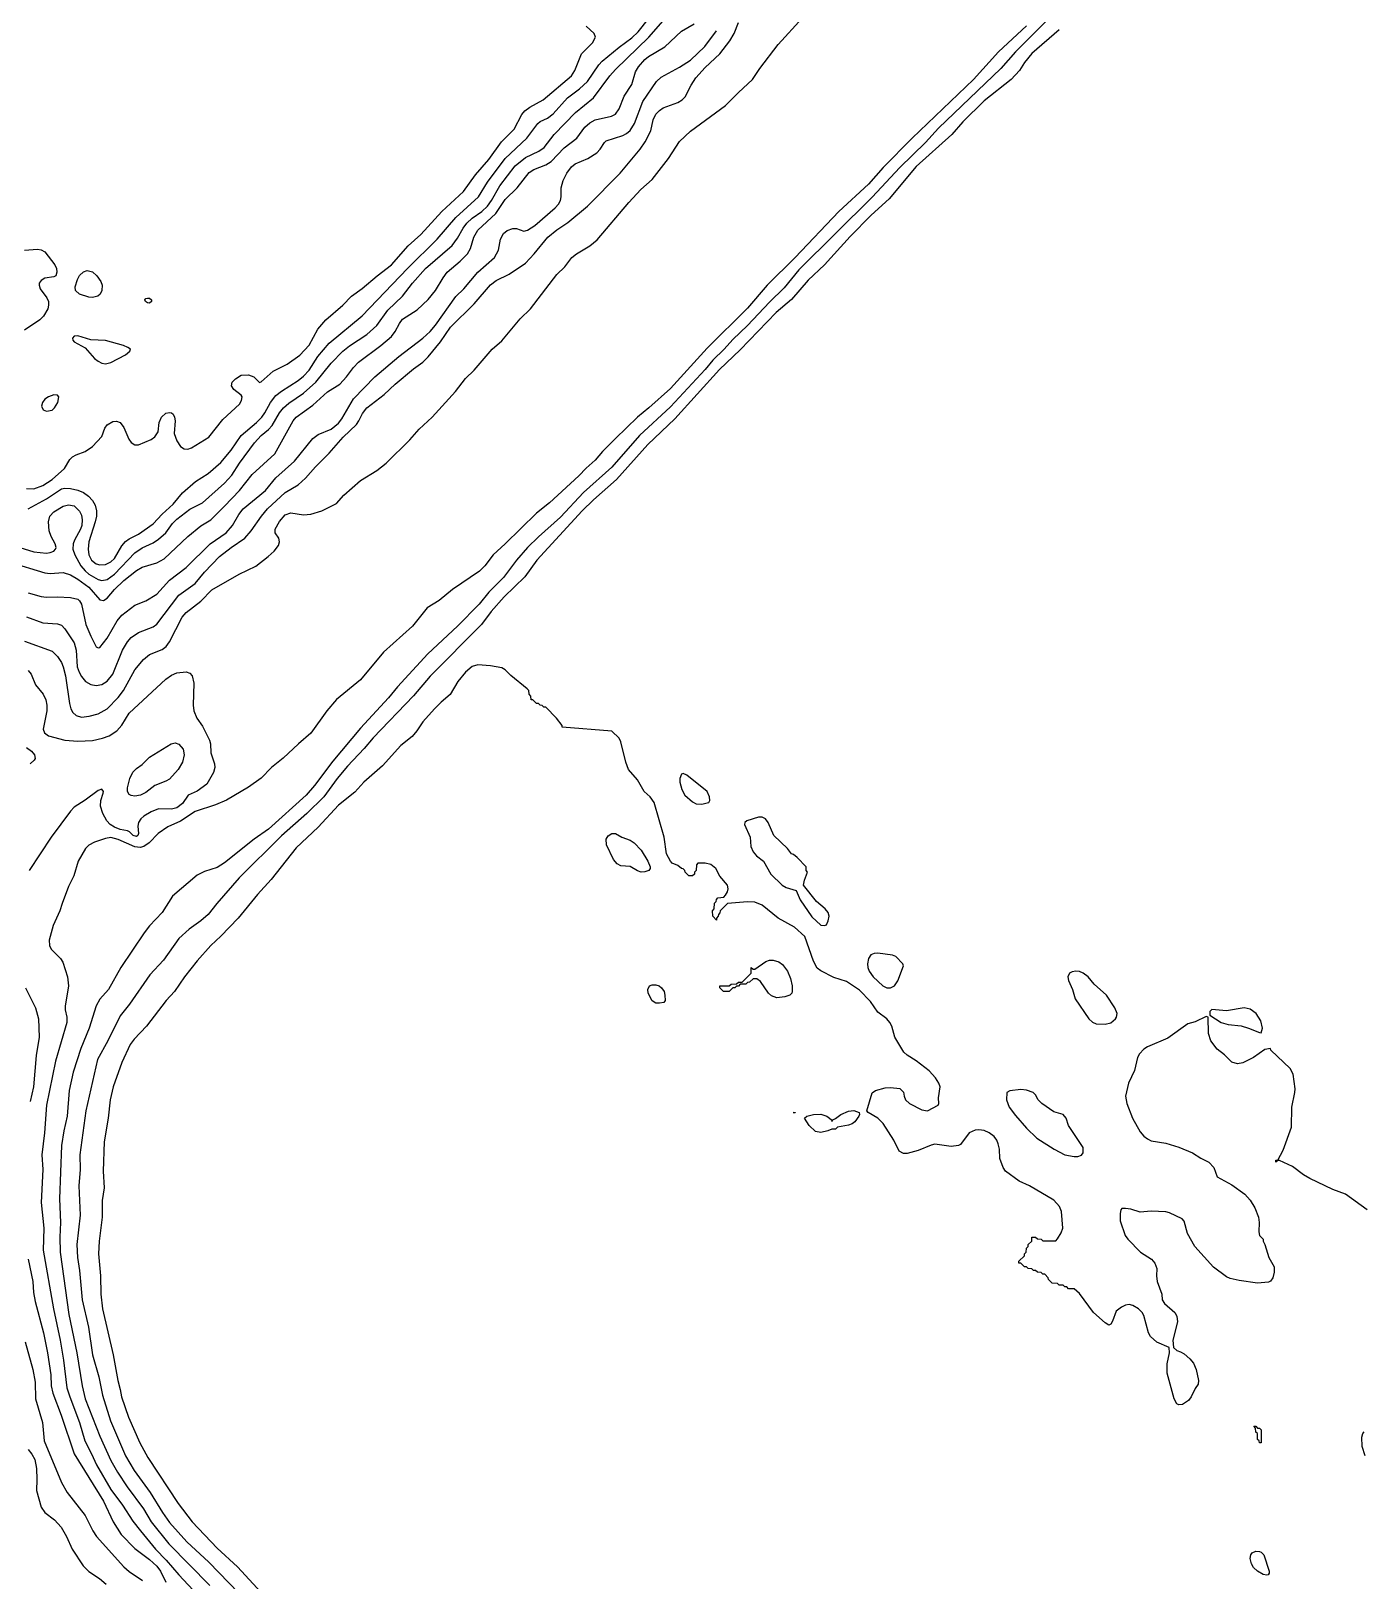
# Model space of a CAD drawing. Extents: x 474277 to 475042, y 254928 to 255625.
# Drawn here: x 474431.3 to 474487, y 255321.3 to 255386 of the extents above; entities that cross this region are included whole.
import ezdxf

# ---------------------------------------------------------------- set-up
doc = ezdxf.new("R2010")
doc.units = 0
doc.header["$MEASUREMENT"] = 0
doc.layers.add('BaseMapV2_DTM_export_MonNov09090547073261 — entities', color=1, linetype='CONTINUOUS')

msp = doc.modelspace()

# ---------------------------------------------------------------- linework, layer by layer
at = {"layer": 'BaseMapV2_DTM_export_MonNov09090547073261 — entities', "color": 15, "linetype": 'Continuous', "true_color": 0xb7484b}
for points in [[(474430.443, 255363.802, 84.25), (474431.9, 255363.361, 84.25), (474432.13, 255363.338, 84.25), (474432.666, 255363.37, 84.25), (474432.973, 255363.271, 84.25), (474433.28, 255363.096, 84.25), (474433.74, 255362.755, 84.25), (474434.2, 255362.235, 84.25), (474434.353, 255362.21, 84.25), (474434.507, 255362.302, 84.25), (474434.805, 255362.659, 84.25), (474435.197, 255363.045, 84.25), (474435.733, 255363.464, 84.25), (474435.963, 255363.591, 84.25), (474436.577, 255363.772, 84.25), (474436.884, 255363.95, 84.25), (474437.871, 255364.883, 84.25), (474438.417, 255365.322, 84.25), (474438.839, 255365.573, 84.25), (474439.414, 255366.142, 84.25), (474440.029, 255366.8, 84.25), (474440.564, 255367.467, 84.25), (474441.519, 255368.333, 84.25), (474442.284, 255369.714, 84.25), (474442.4, 255369.867, 84.25), (474443.094, 255370.37, 84.25), (474443.708, 255370.918, 84.25), (474444.227, 255371.247, 84.25), (474444.514, 255371.554, 84.25), (474444.796, 255371.937, 84.25), (474445.01, 255372.167, 84.25), (474445.938, 255372.857, 84.25), (474446.388, 255373.241, 84.25), (474446.545, 255373.444, 84.25), (474446.716, 255373.778, 84.25), (474446.851, 255373.964, 84.25), (474447.465, 255374.356, 84.25), (474447.925, 255374.78, 84.25), (474448.233, 255375.158, 84.25), (474448.549, 255375.694, 84.25), (474448.721, 255375.924, 84.25), (474449.261, 255376.384, 84.25), (474449.562, 255376.691, 84.25), (474449.687, 255376.921, 84.25), (474449.825, 255377.381, 84.25), (474449.995, 255377.681, 84.25), (474450.753, 255378.378, 84.25), (474451.145, 255378.957, 84.25), (474451.636, 255379.452, 84.25), (474452.142, 255380.096, 84.25), (474452.333, 255380.218, 84.25), (474452.832, 255380.406, 84.25), (474453.062, 255380.552, 84.25), (474453.599, 255381.117, 84.25), (474454.136, 255381.529, 84.25), (474454.466, 255381.982, 84.25), (474454.672, 255382.168, 84.25), (474454.902, 255382.284, 84.25), (474455.575, 255382.442, 84.25), (474455.746, 255382.531, 84.25), (474455.898, 255382.749, 84.25), (474456.117, 255383.285, 84.25), (474456.436, 255383.765, 84.25), (474456.589, 255384.293, 84.25), (474456.705, 255384.512, 84.25), (474456.973, 255384.814, 84.25), (474457.126, 255384.943, 84.25), (474457.816, 255385.345, 84.25), (474458.506, 255385.991, 84.25), (474459.043, 255386.297, 84.25)], [(474430.673, 255364.474, 84), (474431.439, 255364.245, 84), (474431.976, 255364.181, 84), (474432.13, 255364.204, 84), (474432.271, 255364.27, 84), (474432.346, 255364.346, 84), (474432.373, 255364.423, 84), (474432.334, 255364.576, 84), (474432.162, 255364.883, 84), (474432.081, 255365.113, 84), (474432.051, 255365.496, 84), (474432.114, 255365.727, 84), (474432.283, 255365.91, 84), (474432.666, 255366.142, 84), (474432.896, 255366.208, 84), (474433.126, 255366.157, 84), (474433.356, 255365.94, 84), (474433.433, 255365.767, 84), (474433.462, 255365.573, 84), (474433.444, 255365.343, 84), (474433.397, 255365.19, 84), (474433.137, 255364.73, 84), (474433.08, 255364.576, 84), (474433.067, 255364.346, 84), (474433.153, 255364.116, 84), (474433.405, 255363.656, 84), (474433.586, 255363.44, 84), (474433.74, 255363.31, 84), (474434.123, 255363.079, 84), (474434.277, 255363.047, 84), (474434.507, 255363.085, 84), (474434.813, 255363.301, 84), (474435.668, 255364.193, 84), (474435.963, 255364.4, 84), (474436.423, 255364.616, 84), (474436.653, 255364.771, 84), (474436.954, 255365.036, 84), (474437.23, 255365.42, 84), (474437.42, 255365.608, 84), (474437.957, 255366.022, 84), (474438.494, 255366.29, 84), (474439.414, 255367.11, 84), (474439.721, 255367.446, 84), (474440.032, 255367.95, 84), (474440.664, 255368.794, 84), (474440.942, 255369.1, 84), (474441.254, 255369.356, 84), (474441.407, 255369.521, 84), (474441.714, 255370.04, 84), (474441.875, 255370.25, 84), (474442.097, 255370.447, 84), (474442.711, 255370.875, 84), (474443.22, 255371.324, 84), (474443.861, 255372.122, 84), (474444.354, 255372.627, 84), (474444.628, 255372.84, 84), (474445.354, 255373.317, 84), (474445.778, 255373.697, 84), (474446.238, 255374.342, 84), (474446.848, 255374.928, 84), (474447.268, 255375.464, 84), (474447.807, 255376.078, 84), (474448.922, 255377.036, 84), (474449.152, 255377.35, 84), (474449.383, 255377.765, 84), (474449.535, 255377.967, 84), (474449.765, 255378.179, 84), (474450.156, 255378.455, 84), (474450.393, 255378.685, 84), (474450.562, 255378.915, 84), (474450.915, 255379.527, 84), (474451.555, 255380.372, 84), (474451.989, 255380.716, 84), (474452.55, 255380.985, 84), (474452.763, 255381.138, 84), (474453.18, 255381.675, 84), (474454.076, 255382.595, 84), (474454.829, 255383.209, 84), (474455.514, 255384.129, 84), (474455.746, 255384.391, 84), (474457.143, 255385.739, 84), (474457.738, 255386.429, 84)], [(474431.056, 255360.507, 85), (474432.206, 255360.085, 85), (474432.436, 255359.859, 85), (474432.59, 255359.618, 85), (474432.665, 255359.439, 85), (474432.76, 255359.056, 85), (474432.929, 255357.906, 85), (474432.989, 255357.675, 85), (474433.073, 255357.522, 85), (474433.203, 255357.397, 85), (474433.433, 255357.331, 85), (474433.757, 255357.369, 85), (474434.123, 255357.463, 85), (474434.507, 255357.683, 85), (474434.967, 255358.149, 85), (474435.186, 255358.442, 85), (474435.657, 255359.313, 85), (474436.029, 255359.746, 85), (474436.27, 255359.945, 85), (474436.807, 255360.156, 85), (474436.971, 255360.282, 85), (474437.114, 255360.483, 85), (474437.637, 255361.509, 85), (474437.804, 255361.707, 85), (474438.417, 255362.172, 85), (474438.877, 255362.657, 85), (474440.027, 255363.305, 85), (474440.717, 255363.646, 85), (474441.235, 255364.04, 85), (474441.488, 255364.27, 85), (474441.662, 255364.5, 85), (474441.713, 255364.653, 85), (474441.676, 255364.806, 85), (474441.522, 255365.036, 85), (474441.528, 255365.19, 85), (474441.714, 255365.508, 85), (474441.944, 255365.79, 85), (474442.174, 255365.862, 85), (474442.711, 255365.783, 85), (474443.018, 255365.806, 85), (474443.481, 255365.957, 85), (474444.087, 255366.263, 85), (474444.398, 255366.602, 85), (474445.088, 255367.223, 85), (474445.778, 255367.642, 85), (474446.161, 255367.94, 85), (474447.158, 255368.916, 85), (474447.541, 255369.363, 85), (474448.081, 255369.867, 85), (474449.066, 255370.94, 85), (474449.474, 255371.477, 85), (474449.842, 255371.828, 85), (474450.592, 255372.704, 85), (474450.992, 255373.059, 85), (474451.759, 255373.974, 85), (474452.192, 255374.391, 85), (474453.292, 255375.823, 85), (474453.63, 255376.154, 85), (474453.927, 255376.538, 85), (474454.113, 255376.691, 85), (474454.672, 255377.032, 85), (474454.979, 255377.27, 85), (474456.309, 255378.838, 85), (474456.813, 255379.375, 85), (474457.279, 255379.793, 85), (474457.963, 255380.678, 85), (474458.43, 255381.39, 85), (474458.89, 255381.812, 85), (474460.346, 255382.89, 85), (474460.883, 255383.439, 85), (474461.475, 255383.975, 85), (474461.774, 255384.435, 85), (474462.549, 255385.432, 85), (474463.567, 255386.557, 85)], [(474431.133, 255361.524, 84.75), (474431.823, 255361.27, 84.75), (474432.436, 255361.228, 84.75), (474432.59, 255361.169, 84.75), (474432.743, 255361.023, 84.75), (474433.129, 255360.436, 84.75), (474433.21, 255360.129, 84.75), (474433.255, 255359.439, 84.75), (474433.333, 255359.209, 84.75), (474433.433, 255359.024, 84.75), (474433.604, 255358.826, 84.75), (474433.816, 255358.693, 84.75), (474434.046, 255358.659, 84.75), (474434.277, 255358.694, 84.75), (474434.507, 255358.84, 84.75), (474434.737, 255359.121, 84.75), (474435.144, 255360.129, 84.75), (474435.35, 255360.481, 84.75), (474435.503, 255360.653, 84.75), (474435.81, 255360.868, 84.75), (474436.423, 255361.109, 84.75), (474436.577, 255361.211, 84.75), (474437.504, 255362.429, 84.75), (474438.187, 255362.911, 84.75), (474438.57, 255363.386, 84.75), (474439.198, 255364.04, 84.75), (474439.687, 255364.423, 84.75), (474440.259, 255364.806, 84.75), (474440.525, 255365.113, 84.75), (474440.951, 255365.727, 84.75), (474441.205, 255366.033, 84.75), (474441.944, 255366.722, 84.75), (474442.481, 255367.038, 84.75), (474442.788, 255367.31, 84.75), (474443.206, 255367.797, 84.75), (474443.784, 255368.364, 84.75), (474444.372, 255369.024, 84.75), (474444.919, 255369.56, 84.75), (474445.028, 255369.714, 84.75), (474445.178, 255370.02, 84.75), (474445.363, 255370.25, 84.75), (474446.085, 255370.809, 84.75), (474446.541, 255371.247, 84.75), (474447.311, 255371.889, 84.75), (474447.694, 255372.167, 84.75), (474447.925, 255372.385, 84.75), (474448.441, 255373.011, 84.75), (474448.852, 255373.624, 84.75), (474449.842, 255374.601, 84.75), (474450.532, 255375.39, 84.75), (474450.762, 255375.582, 84.75), (474451.299, 255375.844, 84.75), (474451.989, 255376.307, 84.75), (474452.351, 255376.691, 84.75), (474452.915, 255377.381, 84.75), (474453.292, 255377.688, 84.75), (474453.76, 255377.995, 84.75), (474454.58, 255378.685, 84.75), (474455.942, 255380.065, 84.75), (474456.784, 255381.062, 84.75), (474456.991, 255381.368, 84.75), (474457.226, 255381.829, 84.75), (474457.317, 255382.289, 84.75), (474457.433, 255382.523, 84.75), (474457.586, 255382.686, 84.75), (474457.739, 255382.796, 84.75), (474458.353, 255383.022, 84.75), (474458.531, 255383.132, 84.75), (474458.66, 255383.258, 84.75), (474458.906, 255383.745, 84.75), (474459.105, 255384.052, 84.75), (474459.503, 255384.482, 84.75), (474460.116, 255385.05, 84.75), (474460.527, 255385.586, 84.75), (474460.713, 255385.892, 84.75), (474460.896, 255386.352, 84.75)], [(474431.439, 255366.868, 83.5), (474431.823, 255367.011, 83.5), (474432.205, 255367.26, 83.5), (474432.717, 255367.72, 83.5), (474432.947, 255368.103, 83.5), (474433.05, 255368.21, 83.5), (474433.203, 255368.297, 83.5), (474433.586, 255368.437, 83.5), (474433.893, 255368.644, 83.5), (474434.277, 255369.054, 83.5), (474434.413, 255369.407, 83.5), (474434.507, 255369.551, 83.5), (474434.737, 255369.69, 83.5), (474434.89, 255369.705, 83.5), (474435.043, 255369.639, 83.5), (474435.197, 255369.429, 83.5), (474435.411, 255368.947, 83.5), (474435.503, 255368.808, 83.5), (474435.657, 255368.707, 83.5), (474435.81, 255368.703, 83.5), (474436.347, 255368.936, 83.5), (474436.5, 255369.043, 83.5), (474436.638, 255369.254, 83.5), (474436.682, 255369.637, 83.5), (474436.779, 255369.867, 83.5), (474436.96, 255370.027, 83.5), (474437.114, 255370.064, 83.5), (474437.19, 255370.048, 83.5), (474437.267, 255369.989, 83.5), (474437.325, 255369.867, 83.5), (474437.342, 255369.714, 83.5), (474437.301, 255369.177, 83.5), (474437.411, 255368.87, 83.5), (474437.574, 255368.646, 83.5), (474437.727, 255368.536, 83.5), (474437.88, 255368.522, 83.5), (474438.034, 255368.579, 83.5), (474438.76, 255369.024, 83.5), (474439.337, 255369.768, 83.5), (474440.029, 255370.404, 83.5), (474440.113, 255370.557, 83.5), (474440.148, 255370.71, 83.5), (474440.105, 255370.787, 83.5), (474439.797, 255371.017, 83.5), (474439.705, 255371.171, 83.5), (474439.729, 255371.324, 83.5), (474439.874, 255371.471, 83.5), (474440.104, 255371.615, 83.5), (474440.411, 255371.628, 83.5), (474440.637, 255371.554, 83.5), (474440.871, 255371.321, 83.5), (474440.947, 255371.343, 83.5), (474441.448, 255371.784, 83.5), (474442.021, 255372.087, 83.5), (474442.558, 255372.46, 83.5), (474442.941, 255372.881, 83.5), (474443.31, 255373.547, 83.5), (474443.638, 255373.931, 83.5), (474444.351, 255374.544, 83.5), (474444.712, 255374.928, 83.5), (474445.165, 255375.238, 83.5), (474445.793, 255375.771, 83.5), (474446.391, 255376.23, 83.5), (474447.081, 255377.025, 83.5), (474447.618, 255377.505, 83.5), (474448.487, 255378.455, 83.5), (474449.391, 255379.298, 83.5), (474449.894, 255379.988, 83.5), (474450.455, 255380.639, 83.5), (474450.984, 255381.368, 83.5), (474451.515, 255381.905, 83.5), (474451.831, 255382.519, 83.5), (474451.954, 255382.672, 83.5), (474452.167, 255382.825, 83.5), (474452.726, 255383.132, 83.5), (474453.906, 255384.134, 83.5), (474454.052, 255384.359, 83.5), (474454.331, 255385.049, 83.5), (474454.785, 255385.509, 83.5), (474454.907, 255385.739, 83.5), (474454.861, 255385.892, 83.5), (474454.519, 255386.211, 83.5)], [(474472.921, 255386.218, 85), (474471.761, 255385.126, 85), (474470.71, 255383.975, 85), (474468.142, 255381.522, 85), (474466.941, 255380.293, 85), (474466.327, 255379.608, 85), (474465.084, 255378.455, 85), (474463.253, 255376.538, 85), (474462.094, 255375.388, 85), (474461.267, 255374.414, 85), (474459.58, 255372.754, 85), (474458.046, 255371.063, 85), (474457.142, 255370.25, 85), (474456.67, 255369.867, 85), (474455.746, 255368.974, 85), (474455.209, 255368.434, 85), (474454.902, 255368.075, 85), (474454.519, 255367.734, 85), (474454.213, 255367.413, 85), (474452.986, 255366.283, 85), (474452.449, 255365.86, 85), (474451.145, 255364.575, 85), (474450.641, 255364.116, 85), (474450.285, 255363.656, 85), (474450.072, 255363.431, 85), (474448.937, 255362.659, 85), (474448.385, 255362.211, 85), (474447.873, 255361.893, 85), (474447.263, 255361.126, 85), (474446.057, 255360.052, 85), (474445.088, 255358.884, 85), (474444.091, 255358.068, 85), (474443.686, 255357.599, 85), (474443.018, 255356.662, 85), (474442.499, 255356.219, 85), (474441.867, 255355.619, 85), (474441.367, 255355.222, 85), (474440.947, 255354.778, 85), (474440.411, 255354.4, 85), (474439.49, 255353.867, 85), (474439.03, 255353.66, 85), (474438.187, 255353.394, 85), (474437.574, 255352.983, 85), (474437.037, 255352.753, 85), (474436.633, 255352.462, 85), (474436.261, 255352.078, 85), (474436.04, 255351.921, 85), (474435.887, 255351.88, 85), (474435.657, 255351.904, 85), (474434.967, 255352.218, 85), (474434.66, 255352.3, 85), (474434.43, 255352.26, 85), (474433.97, 255352.1, 85), (474433.74, 255351.975, 85), (474433.6, 255351.848, 85), (474433.299, 255351.311, 85), (474433.109, 255350.698, 85), (474432.896, 255350.253, 85), (474432.62, 255349.548, 85), (474432.531, 255349.241, 85), (474432.254, 255348.628, 85), (474432.085, 255348.014, 85), (474432.1, 255347.784, 85), (474432.165, 255347.631, 85), (474432.557, 255347.248, 85), (474432.651, 255347.094, 85), (474432.853, 255346.481, 85), (474432.888, 255346.097, 85), (474432.752, 255345.254, 85), (474432.755, 255345.101, 85), (474432.823, 255344.794, 85), (474432.819, 255344.564, 85), (474432.352, 255342.954, 85), (474431.972, 255341.113, 85), (474431.886, 255339.963, 85), (474431.774, 255339.043, 85), (474431.823, 255338.43, 85), (474431.75, 255337.05, 85), (474431.856, 255335.976, 85), (474431.837, 255335.056, 85), (474432.256, 255332.602, 85), (474432.536, 255331.299, 85), (474432.68, 255330.455, 85), (474432.826, 255329.305, 85), (474432.939, 255328.922, 85), (474433.348, 255327.848, 85), (474433.568, 255327.082, 85), (474433.853, 255326.545, 85), (474434.056, 255326.085, 85), (474434.66, 255325.055, 85), (474435.147, 255324.398, 85), (474435.58, 255323.733, 85), (474435.896, 255323.325, 85), (474436.523, 255322.558, 85), (474436.975, 255322.098, 85), (474437.497, 255321.484, 85), (474438.289, 255320.641, 85)], [(474473.761, 255386.429, 84.75), (474472.461, 255385.136, 84.75), (474471.852, 255384.435, 84.75), (474469.241, 255381.945, 84.75), (474468.704, 255381.339, 84.75), (474467.631, 255380.297, 84.75), (474466.481, 255379.06, 84.75), (474463.413, 255376.02, 84.75), (474462.8, 255375.273, 84.75), (474462.187, 255374.675, 84.75), (474461.267, 255373.693, 84.75), (474460.653, 255373.117, 84.75), (474460.285, 255372.704, 84.75), (474459.81, 255372.25, 84.75), (474459.493, 255371.861, 84.75), (474458.046, 255370.295, 84.75), (474456.751, 255369.1, 84.75), (474455.592, 255367.77, 84.75), (474454.411, 255366.723, 84.75), (474453.446, 255365.692, 84.75), (474452.525, 255364.871, 84.75), (474452.071, 255364.423, 84.75), (474451.612, 255363.886, 84.75), (474451.069, 255363.168, 84.75), (474450.455, 255362.559, 84.75), (474450.049, 255362.046, 84.75), (474449.152, 255361.132, 84.75), (474447.901, 255359.976, 84.75), (474446.644, 255358.596, 84.75), (474446.263, 255358.136, 84.75), (474445.088, 255356.869, 84.75), (474443.938, 255355.495, 84.75), (474443.171, 255354.472, 84.75), (474442.821, 255354.072, 84.75), (474441.254, 255352.653, 84.75), (474440.643, 255352.231, 84.75), (474439.414, 255351.239, 84.75), (474439.107, 255351.051, 84.75), (474438.57, 255350.874, 84.75), (474438.264, 255350.72, 84.75), (474437.24, 255349.855, 84.75), (474436.798, 255349.164, 84.75), (474436.27, 255348.606, 84.75), (474436.051, 255348.321, 84.75), (474435.073, 255346.864, 84.75), (474434.556, 255345.944, 84.75), (474434.2, 255345.54, 84.75), (474434.046, 255345.269, 84.75), (474433.751, 255344.334, 84.75), (474433.406, 255343.49, 84.75), (474433.085, 255342.494, 84.75), (474432.913, 255341.727, 84.75), (474432.835, 255340.653, 84.75), (474432.689, 255340.04, 84.75), (474432.59, 255339.427, 84.75), (474432.508, 255337.203, 84.75), (474432.56, 255336.206, 84.75), (474432.532, 255335.593, 84.75), (474432.545, 255334.979, 84.75), (474432.907, 255332.372, 84.75), (474433.24, 255330.762, 84.75), (474433.461, 255329.382, 84.75), (474433.592, 255328.845, 84.75), (474434.2, 255327.287, 84.75), (474434.66, 255326.26, 84.75), (474434.938, 255325.778, 84.75), (474435.347, 255325.165, 84.75), (474436.026, 255324.245, 84.75), (474436.347, 255323.709, 84.75), (474437.08, 255322.788, 84.75), (474438.8, 255321.048, 84.75)], [(474434.43, 255363.713, 83.75), (474434.66, 255363.816, 83.75), (474434.81, 255363.963, 83.75), (474435.12, 255364.494, 83.75), (474435.273, 255364.677, 83.75), (474435.427, 255364.786, 83.75), (474435.81, 255364.978, 83.75), (474436.423, 255365.41, 83.75), (474436.807, 255365.808, 83.75), (474437.267, 255366.226, 83.75), (474437.65, 255366.709, 83.75), (474438.2, 255367.183, 83.75), (474438.724, 255367.518, 83.75), (474439.26, 255367.972, 83.75), (474439.682, 255368.487, 83.75), (474440.104, 255369.095, 83.75), (474440.747, 255369.637, 83.75), (474440.966, 255369.867, 83.75), (474441.101, 255370.052, 83.75), (474441.336, 255370.48, 83.75), (474441.561, 255370.77, 83.75), (474441.791, 255370.957, 83.75), (474442.494, 255371.401, 83.75), (474442.711, 255371.585, 83.75), (474442.941, 255371.833, 83.75), (474443.314, 255372.397, 83.75), (474443.784, 255372.962, 83.75), (474445.165, 255374.097, 83.75), (474447.055, 255376.078, 83.75), (474448.295, 255377.305, 83.75), (474449.075, 255378.215, 83.75), (474450.022, 255379.068, 83.75), (474450.4, 255379.682, 83.75), (474451.145, 255380.674, 83.75), (474452.038, 255381.522, 83.75), (474452.502, 255382.135, 83.75), (474452.602, 255382.215, 83.75), (474452.909, 255382.364, 83.75), (474453.139, 255382.542, 83.75), (474453.746, 255383.209, 83.75), (474454.249, 255383.592, 83.75), (474454.575, 255383.899, 83.75), (474455.055, 255384.589, 83.75), (474455.194, 255384.742, 83.75), (474455.899, 255385.334, 83.75), (474456.436, 255385.723, 83.75), (474456.701, 255385.969, 83.75), (474457.126, 255386.515, 83.75)], [(474431.209, 255362.53, 84.5), (474431.746, 255362.375, 84.5), (474431.976, 255362.339, 84.5), (474432.436, 255362.355, 84.5), (474432.973, 255362.331, 84.5), (474433.28, 255362.261, 84.5), (474433.356, 255362.194, 84.5), (474433.433, 255362.05, 84.5), (474433.615, 255361.203, 84.5), (474433.816, 255360.72, 84.5), (474434.046, 255360.273, 84.5), (474434.123, 255360.221, 84.5), (474434.2, 255360.241, 84.5), (474434.507, 255360.634, 84.5), (474434.921, 255361.356, 84.5), (474435.12, 255361.595, 84.5), (474435.657, 255362.003, 84.5), (474436.117, 255362.189, 84.5), (474436.577, 255362.463, 84.5), (474437.114, 255363.061, 84.5), (474437.804, 255363.58, 84.5), (474438.804, 255364.576, 84.5), (474439.475, 255365.036, 84.5), (474439.748, 255365.343, 84.5), (474440.007, 255365.803, 84.5), (474440.183, 255366.033, 84.5), (474441.127, 255366.8, 84.5), (474441.561, 255367.325, 84.5), (474442.335, 255368.027, 84.5), (474443.094, 255368.972, 84.5), (474443.324, 255369.14, 84.5), (474443.861, 255369.358, 84.5), (474444.168, 255369.609, 84.5), (474444.307, 255369.79, 84.5), (474444.801, 255370.634, 84.5), (474445.689, 255371.554, 84.5), (474446.698, 255372.407, 84.5), (474447.695, 255373.164, 84.5), (474448.002, 255373.452, 84.5), (474448.232, 255373.713, 84.5), (474449.075, 255374.905, 84.5), (474449.413, 255375.234, 84.5), (474449.995, 255375.92, 84.5), (474450.695, 255376.538, 84.5), (474450.857, 255376.845, 84.5), (474450.945, 255377.305, 84.5), (474451.069, 255377.543, 84.5), (474451.222, 255377.663, 84.5), (474451.452, 255377.751, 84.5), (474451.605, 255377.749, 84.5), (474451.912, 255377.632, 84.5), (474452.065, 255377.674, 84.5), (474452.372, 255377.873, 84.5), (474453.23, 255378.608, 84.5), (474453.367, 255378.761, 84.5), (474453.45, 255378.915, 84.5), (474453.481, 255379.068, 84.5), (474453.484, 255379.452, 84.5), (474453.564, 255379.758, 84.5), (474453.713, 255380.065, 84.5), (474453.906, 255380.332, 84.5), (474454.059, 255380.451, 84.5), (474454.591, 255380.678, 84.5), (474454.968, 255380.908, 84.5), (474455.109, 255381.062, 84.5), (474455.286, 255381.343, 84.5), (474455.362, 255381.409, 84.5), (474456.053, 255381.635, 84.5), (474456.206, 255381.72, 84.5), (474456.359, 255381.852, 84.5), (474456.544, 255382.135, 84.5), (474456.896, 255383.059, 84.5), (474457.464, 255383.899, 84.5), (474457.663, 255384.08, 84.5), (474458.43, 255384.49, 84.5), (474458.89, 255384.788, 84.5), (474459.477, 255385.356, 84.5), (474459.963, 255386.01, 84.5)], [(474474.287, 255386.046, 84.5), (474473.151, 255385.064, 84.5), (474472.845, 255384.683, 84.5), (474472.639, 255384.359, 84.5), (474472.282, 255383.975, 84.5), (474471.158, 255383.091, 84.5), (474470.266, 255382.212, 84.5), (474469.8, 255381.675, 84.5), (474468.321, 255380.343, 84.5), (474467.179, 255378.991, 84.5), (474466.438, 255378.301, 84.5), (474465.56, 255377.416, 84.5), (474464.487, 255376.227, 84.5), (474463.797, 255375.591, 84.5), (474463.107, 255374.784, 84.5), (474462.467, 255374.238, 84.5), (474460.96, 255372.678, 84.5), (474460.09, 255371.861, 84.5), (474458.229, 255369.79, 84.5), (474457.102, 255368.717, 84.5), (474455.792, 255367.26, 84.5), (474454.826, 255366.408, 84.5), (474454.361, 255365.957, 84.5), (474452.463, 255363.886, 84.5), (474451.953, 255363.196, 84.5), (474451.103, 255362.353, 84.5), (474450.555, 255361.739, 84.5), (474450.143, 255361.203, 84.5), (474448.002, 255359.046, 84.5), (474447.311, 255358.217, 84.5), (474445.625, 255356.472, 84.5), (474445.241, 255356.015, 84.5), (474444.551, 255355.287, 84.5), (474444.118, 255354.762, 84.5), (474443.556, 255353.995, 84.5), (474442.843, 255353.305, 84.5), (474441.791, 255352.374, 84.5), (474440.027, 255350.613, 84.5), (474439.086, 255349.548, 84.5), (474438.724, 255349.08, 84.5), (474438.417, 255348.818, 84.5), (474437.927, 255348.474, 84.5), (474437.497, 255348.076, 84.5), (474436.859, 255347.171, 84.5), (474436.287, 255346.557, 84.5), (474435.442, 255345.331, 84.5), (474435.043, 255344.851, 84.5), (474434.536, 255343.797, 84.5), (474434.103, 255343.03, 84.5), (474433.619, 255340.883, 84.5), (474433.367, 255339.043, 84.5), (474433.376, 255338.43, 84.5), (474433.328, 255337.74, 84.5), (474433.371, 255336.513, 84.5), (474433.234, 255335.286, 84.5), (474433.262, 255334.749, 84.5), (474433.347, 255334.213, 84.5), (474433.46, 255332.986, 84.5), (474433.723, 255331.836, 84.5), (474433.895, 255330.685, 84.5), (474434.153, 255329.765, 84.5), (474434.305, 255328.999, 84.5), (474434.638, 255327.925, 84.5), (474435.273, 255326.467, 84.5), (474435.636, 255325.855, 84.5), (474436.309, 255324.935, 84.5), (474436.812, 255324.091, 84.5), (474437.114, 255323.679, 84.5), (474437.839, 255322.865, 84.5), (474438.749, 255322.021, 84.5), (474440.013, 255320.718, 84.5)], [(474431.056, 255376.846, 83.5), (474431.593, 255376.882, 83.5), (474431.746, 255376.859, 83.5), (474431.9, 255376.77, 83.5), (474432.323, 255376.231, 83.5), (474432.384, 255376.078, 83.5), (474432.405, 255375.924, 83.5), (474432.36, 255375.765, 83.5), (474432.283, 255375.728, 83.5), (474431.9, 255375.67, 83.5), (474431.746, 255375.582, 83.5), (474431.665, 255375.464, 83.5), (474431.659, 255375.388, 83.5), (474431.71, 255375.234, 83.5), (474431.977, 255374.851, 83.5), (474432.049, 255374.698, 83.5), (474432.06, 255374.544, 83.5), (474432.019, 255374.391, 83.5), (474431.844, 255374.084, 83.5), (474431.693, 255373.931, 83.5), (474431.056, 255373.499, 83.5)], [(474434.114, 255374.928, 83.5), (474433.893, 255374.861, 83.5), (474433.74, 255374.875, 83.5), (474433.344, 255375.004, 83.5), (474433.182, 255375.158, 83.5), (474433.167, 255375.311, 83.5), (474433.268, 255375.618, 83.5), (474433.356, 255375.783, 83.5), (474433.51, 255375.94, 83.5), (474433.663, 255375.995, 83.5), (474433.893, 255375.936, 83.5), (474434.08, 255375.771, 83.5), (474434.245, 255375.541, 83.5), (474434.299, 255375.388, 83.5), (474434.285, 255375.158, 83.5), (474434.206, 255375.004, 83.5), (474434.114, 255374.928, 83.5)], [(474436.357, 255374.698, 83.5), (474436.27, 255374.632, 83.5), (474436.193, 255374.643, 83.5), (474436.106, 255374.698, 83.5), (474436.078, 255374.774, 83.5), (474436.117, 255374.82, 83.5), (474436.193, 255374.845, 83.5), (474436.27, 255374.833, 83.5), (474436.353, 255374.774, 83.5), (474436.357, 255374.698, 83.5)], [(474434.66, 255372.156, 83.25), (474435.275, 255372.474, 83.25), (474435.458, 255372.627, 83.25), (474435.474, 255372.704, 83.25), (474435.374, 255372.781, 83.25), (474435.183, 255372.857, 83.25), (474434.43, 255373.076, 83.25), (474433.816, 255373.1, 83.25), (474433.28, 255373.26, 83.25), (474433.126, 255373.244, 83.25), (474433.059, 255373.164, 83.25), (474433.072, 255373.087, 83.25), (474433.132, 255373.011, 83.25), (474433.586, 255372.769, 83.25), (474433.97, 255372.323, 83.25), (474434.123, 255372.199, 83.25), (474434.277, 255372.125, 83.25), (474434.43, 255372.099, 83.25), (474434.66, 255372.156, 83.25)], [(474432.206, 255370.165, 83.25), (474432.31, 255370.25, 83.25), (474432.449, 255370.48, 83.25), (474432.489, 255370.71, 83.25), (474432.433, 255370.787, 83.25), (474432.283, 255370.795, 83.25), (474432.053, 255370.72, 83.25), (474431.9, 255370.616, 83.25), (474431.796, 255370.48, 83.25), (474431.765, 255370.327, 83.25), (474431.833, 255370.174, 83.25), (474431.976, 255370.115, 83.25), (474432.206, 255370.165, 83.25)], [(474431.133, 255366.881, 83.5), (474431.439, 255366.868, 83.5)], [(474431.2, 255366.033, 83.75), (474431.976, 255366.452, 83.75), (474432.59, 255366.864, 83.75), (474432.743, 255366.903, 83.75), (474432.973, 255366.889, 83.75), (474433.28, 255366.813, 83.75), (474433.51, 255366.719, 83.75), (474433.729, 255366.57, 83.75), (474433.893, 255366.389, 83.75), (474434.004, 255366.187, 83.75), (474434.058, 255365.957, 83.75), (474434.054, 255365.727, 83.75), (474434.005, 255365.496, 83.75), (474433.734, 255364.653, 83.75), (474433.705, 255364.346, 83.75), (474433.736, 255364.116, 83.75), (474433.857, 255363.886, 83.75), (474434.046, 255363.74, 83.75), (474434.2, 255363.694, 83.75), (474434.43, 255363.713, 83.75)], [(474431.209, 255359.278, 85.25), (474431.325, 255359.132, 85.25), (474431.516, 255358.683, 85.25), (474431.827, 255358.289, 85.25), (474431.947, 255358.059, 85.25), (474431.985, 255357.829, 85.25), (474431.982, 255357.599, 85.25), (474431.834, 255356.832, 85.25), (474431.883, 255356.679, 85.25), (474432.053, 255356.555, 85.25), (474432.743, 255356.375, 85.25), (474433.28, 255356.326, 85.25), (474433.893, 255356.36, 85.25), (474434.317, 255356.449, 85.25), (474434.583, 255356.546, 85.25), (474434.914, 255356.755, 85.25), (474435.12, 255357.001, 85.25), (474435.427, 255357.496, 85.25), (474436.96, 255358.923, 85.25), (474437.19, 255359.079, 85.25), (474437.42, 255359.176, 85.25), (474437.804, 255359.217, 85.25), (474437.957, 255359.174, 85.25), (474438.057, 255359.056, 85.25), (474438.129, 255358.749, 85.25), (474438.093, 255357.829, 85.25), (474438.124, 255357.599, 85.25), (474438.255, 255357.292, 85.25), (474438.494, 255356.952, 85.25), (474438.782, 255356.372, 85.25), (474438.82, 255356.219, 85.25), (474438.834, 255355.835, 85.25), (474438.989, 255355.375, 85.25), (474439.001, 255355.222, 85.25), (474438.954, 255355.019, 85.25), (474438.671, 255354.532, 85.25), (474438.264, 255354.235, 85.25), (474437.893, 255354.072, 85.25), (474437.65, 255353.718, 85.25), (474437.42, 255353.536, 85.25), (474437.19, 255353.479, 85.25), (474436.653, 255353.494, 85.25), (474436.347, 255353.378, 85.25), (474436.04, 255353.198, 85.25), (474435.915, 255353.075, 85.25), (474435.821, 255352.922, 85.25), (474435.782, 255352.768, 85.25), (474435.815, 255352.462, 85.25), (474435.788, 255352.385, 85.25), (474435.733, 255352.343, 85.25), (474435.585, 255352.385, 85.25), (474435.444, 255352.538, 85.25), (474435.35, 255352.583, 85.25), (474435.043, 255352.641, 85.25), (474434.813, 255352.735, 85.25), (474434.637, 255352.845, 85.25), (474434.488, 255352.998, 85.25), (474434.326, 255353.305, 85.25), (474434.227, 255353.612, 85.25), (474434.24, 255353.842, 85.25), (474434.342, 255354.148, 85.25), (474434.347, 255354.225, 85.25), (474434.277, 255354.326, 85.25), (474434.123, 255354.27, 85.25), (474433.586, 255353.854, 85.25), (474433.126, 255353.575, 85.25), (474432.973, 255353.407, 85.25), (474432.172, 255352.308, 85.25), (474431.25, 255350.928, 85.25)], [(474487.163, 255336.743, 84.25), (474486.263, 255337.394, 84.25), (474485.726, 255337.597, 84.25), (474484.762, 255338.046, 84.25), (474484.499, 255338.2, 84.25), (474484.039, 255338.546, 84.25), (474483.503, 255338.809, 84.25), (474483.426, 255338.809, 84.25), (474483.341, 255338.736, 84.25), (474483.345, 255338.813, 84.25), (474483.426, 255338.821, 84.25), (474483.656, 255339.229, 84.25), (474483.996, 255340.193, 84.25), (474484.015, 255341.037, 84.25), (474484.144, 255341.65, 84.25), (474484.151, 255341.804, 84.25), (474484.064, 255342.417, 84.25), (474483.949, 255342.647, 84.25), (474483.138, 255343.414, 84.25), (474483.119, 255343.482, 84.25), (474482.889, 255343.447, 84.25), (474482.408, 255343.107, 84.25), (474481.969, 255342.879, 84.25), (474481.739, 255342.836, 84.25), (474481.509, 255342.907, 84.25), (474481.202, 255343.215, 84.25), (474480.896, 255343.453, 84.25), (474480.634, 255343.797, 84.25), (474480.525, 255344.104, 84.25), (474480.512, 255344.789, 84.25), (474480.436, 255344.817, 84.25), (474479.976, 255344.597, 84.25), (474479.669, 255344.513, 84.25), (474478.825, 255343.919, 84.25), (474477.982, 255343.55, 84.25), (474477.829, 255343.458, 84.25), (474477.65, 255343.26, 84.25), (474477.558, 255343.107, 84.25), (474477.444, 255342.57, 84.25), (474477.189, 255342.034, 84.25), (474477.062, 255341.497, 84.25), (474477.116, 255341.19, 84.25), (474477.351, 255340.577, 84.25), (474477.675, 255340.006, 84.25), (474477.829, 255339.823, 84.25), (474477.982, 255339.702, 84.25), (474478.135, 255339.629, 84.25), (474478.749, 255339.534, 84.25), (474479.285, 255339.362, 84.25), (474479.867, 255339.12, 84.25), (474480.206, 255338.899, 84.25), (474480.538, 255338.736, 84.25), (474480.753, 255338.506, 84.25), (474480.897, 255338.123, 84.25), (474481.509, 255337.785, 84.25), (474482.046, 255337.398, 84.25), (474482.276, 255337.139, 84.25), (474482.47, 255336.82, 84.25), (474482.621, 255336.436, 84.25), (474482.654, 255336.206, 84.25), (474482.63, 255335.823, 84.25), (474482.664, 255335.669, 84.25), (474482.815, 255335.516, 84.25), (474482.817, 255335.439, 84.25), (474482.889, 255335.29, 84.25), (474483.058, 255334.749, 84.25), (474483.271, 255334.366, 84.25), (474483.273, 255334.136, 84.25), (474483.221, 255333.906, 84.25), (474483.119, 255333.755, 84.25), (474483.043, 255333.723, 84.25), (474482.583, 255333.671, 84.25), (474481.816, 255333.783, 84.25), (474481.432, 255333.869, 84.25), (474481.279, 255333.938, 84.25), (474480.742, 255334.343, 84.25), (474479.965, 255335.209, 84.25), (474479.65, 255335.746, 84.25), (474479.515, 255336.269, 84.25), (474479.436, 255336.36, 84.25), (474478.902, 255336.62, 84.25), (474478.749, 255336.661, 84.25), (474478.135, 255336.68, 84.25), (474477.675, 255336.648, 84.25), (474477.292, 255336.776, 84.25), (474477.062, 255336.8, 84.25), (474476.908, 255336.792, 84.25), (474476.865, 255336.743, 84.25), (474476.836, 255336.59, 84.25), (474476.836, 255336.283, 84.25), (474477.047, 255335.669, 84.25), (474477.159, 255335.516, 84.25), (474477.683, 255334.979, 84.25), (474478.145, 255334.673, 84.25), (474478.288, 255334.519, 84.25), (474478.372, 255334.289, 84.25), (474478.359, 255333.983, 84.25), (474478.386, 255333.753, 84.25), (474478.587, 255333.216, 84.25), (474478.588, 255332.986, 84.25), (474478.692, 255332.832, 84.25), (474479.12, 255332.449, 84.25), (474479.212, 255332.296, 84.25), (474479.232, 255332.066, 84.25), (474479.036, 255331.299, 84.25), (474479.063, 255330.992, 84.25), (474479.209, 255330.864, 84.25), (474479.362, 255330.813, 84.25), (474479.515, 255330.717, 84.25), (474479.746, 255330.52, 84.25), (474479.899, 255330.332, 84.25), (474480.013, 255330.072, 84.25), (474480.111, 255329.612, 84.25), (474480.099, 255329.459, 84.25), (474479.976, 255329.272, 84.25), (474479.807, 255328.922, 84.25), (474479.69, 255328.769, 84.25), (474479.439, 255328.606, 84.25), (474479.285, 255328.589, 84.25), (474479.209, 255328.636, 84.25), (474479.097, 255328.845, 84.25), (474478.81, 255329.919, 84.25), (474478.798, 255330.302, 84.25), (474478.899, 255330.762, 84.25), (474478.894, 255330.992, 84.25), (474478.365, 255331.206, 84.25), (474478.106, 255331.452, 84.25), (474478.02, 255331.606, 84.25), (474477.829, 255332.323, 84.25), (474477.752, 255332.455, 84.25), (474477.605, 255332.602, 84.25), (474477.369, 255332.748, 84.25), (474477.215, 255332.782, 84.25), (474477.062, 255332.759, 84.25), (474476.897, 255332.679, 84.25), (474476.678, 255332.513, 84.25), (474476.525, 255332.095, 84.25), (474476.448, 255331.97, 84.25), (474476.372, 255331.927, 84.25), (474476.218, 255332.018, 84.25), (474475.73, 255332.449, 84.25), (474475.145, 255333.246, 84.25), (474474.915, 255333.438, 84.25), (474474.685, 255333.443, 84.25), (474474.608, 255333.518, 84.25), (474474.532, 255333.519, 84.25), (474474.455, 255333.595, 84.25), (474474.294, 255333.599, 84.25), (474474.225, 255333.668, 84.25), (474473.995, 255333.673, 84.25), (474473.839, 255333.829, 84.25), (474473.833, 255333.906, 84.25), (474473.688, 255334.055, 84.25), (474473.611, 255334.055, 84.25), (474473.535, 255334.128, 84.25), (474473.381, 255334.134, 84.25), (474473.305, 255334.208, 84.25), (474473.22, 255334.213, 84.25), (474473.151, 255334.281, 84.25), (474472.998, 255334.286, 84.25), (474472.921, 255334.361, 84.25), (474472.84, 255334.366, 84.25), (474472.691, 255334.515, 84.25), (474472.607, 255334.519, 84.25), (474472.61, 255334.596, 84.25), (474472.837, 255334.826, 84.25), (474472.84, 255334.903, 84.25), (474472.913, 255334.979, 84.25), (474472.919, 255335.133, 84.25), (474472.994, 255335.209, 84.25), (474472.998, 255335.29, 84.25), (474473.143, 255335.439, 84.25), (474473.151, 255335.601, 84.25), (474473.305, 255335.596, 84.25), (474473.381, 255335.524, 84.25), (474473.543, 255335.516, 84.25), (474473.611, 255335.447, 84.25), (474474.148, 255335.444, 84.25), (474474.225, 255335.526, 84.25), (474474.378, 255335.774, 84.25), (474474.444, 255335.976, 84.25), (474474.384, 255336.666, 84.25), (474474.301, 255336.887, 84.25), (474474.071, 255337.148, 84.25), (474473.056, 255337.74, 84.25), (474472.615, 255337.946, 84.25), (474472.049, 255338.353, 84.25), (474471.95, 255338.506, 84.25), (474471.813, 255338.89, 84.25), (474471.796, 255339.273, 84.25), (474471.744, 255339.503, 84.25), (474471.688, 255339.657, 84.25), (474471.576, 255339.81, 84.25), (474471.358, 255339.963, 84.25), (474471.158, 255340.051, 84.25), (474470.928, 255340.09, 84.25), (474470.774, 255340.077, 84.25), (474470.527, 255339.963, 84.25), (474470.161, 255339.473, 84.25), (474470.084, 255339.43, 84.25), (474469.778, 255339.391, 84.25), (474469.088, 255339.482, 84.25), (474468.934, 255339.45, 84.25), (474468.397, 255339.216, 84.25), (474467.937, 255339.092, 84.25), (474467.784, 255339.102, 84.25), (474467.598, 255339.197, 84.25), (474467.385, 255339.657, 84.25), (474466.935, 255340.347, 84.25), (474466.711, 255340.574, 84.25), (474466.315, 255340.807, 84.25), (474466.25, 255340.883, 84.25), (474466.481, 255341.631, 84.25), (474466.612, 255341.727, 84.25), (474467.017, 255341.84, 84.25), (474467.247, 255341.85, 84.25), (474467.631, 255341.808, 84.25), (474467.784, 255341.655, 84.25), (474467.806, 255341.497, 84.25), (474467.867, 255341.343, 84.25), (474468.031, 255341.19, 84.25), (474468.551, 255340.915, 84.25), (474468.781, 255340.876, 84.25), (474469.231, 255341.113, 84.25), (474469.259, 255341.19, 84.25), (474469.253, 255341.42, 84.25), (474469.318, 255341.88, 84.25), (474469.264, 255342.034, 84.25), (474469.118, 255342.264, 84.25), (474468.857, 255342.55, 84.25), (474468.321, 255342.963, 84.25), (474467.937, 255343.209, 84.25), (474467.801, 255343.337, 84.25), (474467.421, 255343.95, 84.25), (474467.299, 255344.411, 84.25), (474467.219, 255344.564, 84.25), (474467.09, 255344.717, 84.25), (474466.711, 255345.007, 84.25), (474466.404, 255345.445, 84.25), (474465.944, 255345.92, 84.25), (474465.407, 255346.284, 84.25), (474464.87, 255346.448, 84.25), (474464.334, 255346.724, 84.25), (474464.18, 255346.845, 84.25), (474464.027, 255347.133, 84.25), (474463.665, 255348.168, 84.25), (474463.231, 255348.551, 84.25), (474462.548, 255348.934, 84.25), (474461.88, 255349.474, 84.25), (474461.573, 255349.593, 84.25), (474461.267, 255349.607, 84.25), (474460.428, 255349.548, 84.25), (474460.124, 255349.241, 84.25), (474460.116, 255349.156, 84.25), (474460.048, 255349.088, 84.25), (474460.044, 255349.011, 84.25), (474459.971, 255348.934, 84.25), (474459.963, 255348.853, 84.25), (474459.81, 255349.008, 84.25), (474459.808, 255349.241, 84.25), (474459.878, 255349.318, 84.25), (474459.886, 255349.556, 84.25), (474459.955, 255349.624, 84.25), (474459.963, 255349.709, 84.25), (474460.032, 255349.778, 84.25), (474460.27, 255349.803, 84.25), (474460.346, 255349.894, 84.25), (474460.423, 255350.032, 84.25), (474460.453, 255350.161, 84.25), (474460.425, 255350.315, 84.25), (474460.116, 255350.678, 84.25), (474459.937, 255351.005, 84.25), (474459.733, 255351.167, 84.25), (474459.503, 255351.231, 84.25), (474459.196, 255351.227, 84.25), (474459.128, 255351.158, 84.25), (474459.12, 255350.92, 84.25), (474459.051, 255350.851, 84.25), (474459.046, 255350.775, 84.25), (474458.966, 255350.694, 84.25), (474458.813, 255350.694, 84.25), (474458.657, 255350.851, 84.25), (474458.652, 255350.928, 84.25), (474458.583, 255350.997, 84.25), (474458.506, 255351.002, 84.25), (474458.353, 255351.132, 84.25), (474458.123, 255351.229, 84.25), (474458.046, 255351.311, 84.25), (474457.886, 255351.618, 84.25), (474457.789, 255352.308, 84.25), (474457.364, 255353.765, 84.25), (474457.203, 255354.005, 84.25), (474456.951, 255354.225, 84.25), (474456.666, 255354.712, 84.25), (474456.297, 255355.145, 84.25), (474456.182, 255355.452, 84.25), (474455.976, 255356.292, 84.25), (474455.897, 255356.449, 84.25), (474455.592, 255356.751, 84.25), (474453.522, 255356.906, 84.25), (474453.514, 255356.985, 84.25), (474453.289, 255357.292, 84.25), (474452.832, 255357.748, 84.25), (474452.755, 255357.748, 84.25), (474452.679, 255357.821, 84.25), (474452.602, 255357.824, 84.25), (474452.525, 255357.898, 84.25), (474452.444, 255357.906, 84.25), (474452.295, 255358.051, 84.25), (474452.219, 255358.054, 84.25), (474452.211, 255358.212, 84.25), (474452.14, 255358.289, 84.25), (474452.134, 255358.442, 84.25), (474452.062, 255358.519, 84.25), (474451.375, 255359.067, 84.25), (474451.145, 255359.302, 84.25), (474450.992, 255359.391, 84.25), (474450.532, 255359.478, 84.25), (474449.995, 255359.522, 84.25), (474449.765, 255359.441, 84.25), (474449.476, 255359.209, 84.25), (474449.159, 255358.826, 84.25), (474448.845, 255358.275, 84.25), (474448.462, 255357.96, 84.25), (474448.179, 255357.675, 84.25), (474447.696, 255357.139, 84.25), (474447.45, 255356.755, 84.25), (474447.256, 255356.525, 84.25), (474446.775, 255356.144, 84.25), (474446.013, 255355.299, 84.25), (474445.225, 255354.608, 84.25), (474444.858, 255354.193, 84.25), (474444.168, 255353.65, 84.25), (474443.324, 255352.727, 84.25), (474442.404, 255351.867, 84.25), (474441.364, 255350.545, 84.25), (474440.794, 255349.919, 84.25), (474439.983, 255348.934, 84.25), (474439.26, 255348.177, 84.25), (474438.842, 255347.784, 84.25), (474438.264, 255347.153, 84.25), (474437.736, 255346.481, 84.25), (474437.321, 255345.867, 84.25), (474436.976, 255345.484, 84.25), (474436.144, 255344.411, 84.25), (474435.639, 255343.874, 84.25), (474435.467, 255343.644, 84.25), (474435.12, 255342.905, 84.25), (474434.756, 255341.88, 84.25), (474434.635, 255341.343, 84.25), (474434.554, 255340.577, 84.25), (474434.386, 255339.58, 84.25), (474434.344, 255338.353, 84.25), (474434.375, 255337.663, 84.25), (474434.303, 255337.126, 84.25), (474434.295, 255336.436, 84.25), (474434.168, 255335.439, 84.25), (474434.147, 255334.903, 84.25), (474434.231, 255333.983, 84.25), (474434.235, 255333.216, 84.25), (474434.314, 255332.602, 84.25), (474434.763, 255330.685, 84.25), (474434.948, 255329.612, 84.25), (474435.054, 255329.229, 84.25), (474435.102, 255328.922, 84.25), (474435.403, 255328.078, 84.25), (474435.871, 255327.005, 84.25), (474436.201, 255326.392, 84.25), (474437.476, 255324.475, 84.25), (474438.056, 255323.708, 84.25), (474439.107, 255322.599, 84.25), (474439.951, 255321.819, 84.25), (474441.101, 255320.586, 84.25)], [(474431.13, 255356.065, 85.5), (474431.341, 255355.912, 85.5), (474431.47, 255355.759, 85.5), (474431.493, 255355.605, 85.5), (474431.458, 255355.529, 85.5), (474431.286, 255355.378, 85.5)], [(474435.898, 255354.072, 85.5), (474435.657, 255354.027, 85.5), (474435.503, 255354.055, 85.5), (474435.427, 255354.102, 85.5), (474435.352, 255354.225, 85.5), (474435.361, 255354.378, 85.5), (474435.456, 255354.762, 85.5), (474435.58, 255355.026, 85.5), (474435.733, 255355.183, 85.5), (474435.963, 255355.348, 85.5), (474436.27, 255355.653, 85.5), (474437.178, 255356.219, 85.5), (474437.344, 255356.258, 85.5), (474437.497, 255356.201, 85.5), (474437.686, 255355.989, 85.5), (474437.73, 255355.759, 85.5), (474437.66, 255355.452, 85.5), (474437.473, 255355.145, 85.5), (474437.114, 255354.742, 85.5), (474436.96, 255354.651, 85.5), (474436.5, 255354.472, 85.5), (474436.117, 255354.187, 85.5), (474435.898, 255354.072, 85.5)], [(474459.58, 255353.744, 84.25), (474459.654, 255353.765, 84.25), (474459.689, 255353.842, 84.25), (474459.672, 255353.995, 84.25), (474459.576, 255354.225, 84.25), (474458.736, 255354.903, 84.25), (474458.583, 255354.974, 84.25), (474458.506, 255354.946, 84.25), (474458.444, 255354.762, 84.25), (474458.442, 255354.608, 84.25), (474458.52, 255354.302, 84.25), (474458.652, 255354.072, 84.25), (474458.966, 255353.787, 84.25), (474459.12, 255353.707, 84.25), (474459.35, 255353.694, 84.25), (474459.58, 255353.744, 84.25)], [(474464.487, 255348.624, 84.25), (474464.564, 255348.658, 84.25), (474464.64, 255348.82, 84.25), (474464.677, 255349.011, 84.25), (474464.639, 255349.164, 84.25), (474464.51, 255349.318, 84.25), (474464.154, 255349.624, 84.25), (474463.604, 255350.315, 84.25), (474463.643, 255350.521, 84.25), (474463.771, 255350.851, 84.25), (474463.718, 255350.928, 84.25), (474463.712, 255351.081, 84.25), (474463.337, 255351.462, 84.25), (474463.183, 255351.593, 84.25), (474463.104, 255351.618, 84.25), (474462.941, 255351.848, 84.25), (474462.365, 255352.385, 84.25), (474462.134, 255352.922, 84.25), (474462.013, 255353.075, 84.25), (474461.88, 255353.147, 84.25), (474461.727, 255353.156, 84.25), (474461.231, 255352.998, 84.25), (474461.154, 255352.922, 84.25), (474461.142, 255352.845, 84.25), (474461.383, 255352.308, 84.25), (474461.402, 255351.925, 84.25), (474461.505, 255351.695, 84.25), (474461.643, 255351.541, 84.25), (474461.929, 255351.311, 84.25), (474462.237, 255350.775, 84.25), (474462.711, 255350.315, 84.25), (474462.877, 255350.214, 84.25), (474463.301, 255350.085, 84.25), (474463.473, 255349.701, 84.25), (474463.95, 255348.98, 84.25), (474464.334, 255348.644, 84.25), (474464.487, 255348.624, 84.25)], [(474457.139, 255350.928, 84.25), (474456.973, 255350.867, 84.25), (474456.819, 255350.858, 84.25), (474456.666, 255350.908, 84.25), (474456.359, 255351.093, 84.25), (474455.976, 255351.122, 84.25), (474455.823, 255351.202, 84.25), (474455.67, 255351.388, 84.25), (474455.367, 255352.001, 84.25), (474455.354, 255352.231, 84.25), (474455.439, 255352.377, 84.25), (474455.592, 255352.471, 84.25), (474455.746, 255352.467, 84.25), (474456.019, 255352.308, 84.25), (474456.359, 255352.186, 84.25), (474456.529, 255352.078, 84.25), (474456.815, 255351.771, 84.25), (474457.1, 255351.311, 84.25), (474457.198, 255351.081, 84.25), (474457.199, 255351.005, 84.25), (474457.139, 255350.928, 84.25)], [(474467.247, 255346.02, 84.25), (474467.415, 255346.097, 84.25), (474467.554, 255346.306, 84.25), (474467.783, 255346.941, 84.25), (474467.762, 255347.018, 84.25), (474467.466, 255347.324, 84.25), (474467.324, 255347.384, 84.25), (474466.711, 255347.47, 84.25), (474466.557, 255347.454, 84.25), (474466.418, 255347.401, 84.25), (474466.329, 255347.248, 84.25), (474466.284, 255347.018, 84.25), (474466.288, 255346.864, 84.25), (474466.345, 255346.711, 84.25), (474466.518, 255346.481, 84.25), (474466.926, 255346.097, 84.25), (474467.094, 255346.022, 84.25), (474467.247, 255346.02, 84.25)], [(474462.83, 255345.637, 84.25), (474462.493, 255345.6, 84.25), (474462.263, 255345.679, 84.25), (474462.147, 255345.791, 84.25), (474461.803, 255346.281, 84.25), (474461.65, 255346.396, 84.25), (474461.497, 255346.396, 84.25), (474461.348, 255346.251, 84.25), (474461.267, 255346.246, 84.25), (474461.19, 255346.17, 84.25), (474460.96, 255346.166, 84.25), (474460.883, 255346.093, 84.25), (474460.806, 255346.093, 84.25), (474460.73, 255346.018, 84.25), (474460.653, 255346.016, 84.25), (474460.5, 255345.865, 84.25), (474460.262, 255345.867, 84.25), (474460.116, 255346.013, 84.25), (474460.114, 255346.097, 84.25), (474460.5, 255346.105, 84.25), (474460.576, 255346.177, 84.25), (474460.806, 255346.182, 84.25), (474460.883, 255346.255, 84.25), (474461.037, 255346.255, 84.25), (474461.412, 255346.634, 84.25), (474461.42, 255346.867, 84.25), (474461.497, 255346.792, 84.25), (474461.573, 255346.792, 84.25), (474462.033, 255347.119, 84.25), (474462.187, 255347.178, 84.25), (474462.34, 255347.176, 84.25), (474462.57, 255347.111, 84.25), (474462.723, 255346.997, 84.25), (474462.938, 255346.711, 84.25), (474463.065, 255346.404, 84.25), (474463.126, 255346.097, 84.25), (474463.138, 255345.867, 84.25), (474463.112, 255345.791, 84.25), (474463.031, 255345.714, 84.25), (474462.83, 255345.637, 84.25)], [(474476.448, 255344.558, 84.25), (474476.641, 255344.717, 84.25), (474476.69, 255344.794, 84.25), (474476.713, 255344.947, 84.25), (474476.621, 255345.177, 84.25), (474476.274, 255345.714, 84.25), (474475.758, 255346.17, 84.25), (474475.5, 255346.481, 84.25), (474475.298, 255346.636, 84.25), (474475.145, 255346.696, 84.25), (474474.992, 255346.71, 84.25), (474474.838, 255346.69, 84.25), (474474.721, 255346.634, 84.25), (474474.657, 255346.481, 84.25), (474474.679, 255346.327, 84.25), (474474.85, 255345.944, 84.25), (474474.964, 255345.561, 84.25), (474475.528, 255344.724, 84.25), (474475.682, 255344.584, 84.25), (474475.835, 255344.513, 84.25), (474476.218, 255344.501, 84.25), (474476.448, 255344.558, 84.25)], [(474431.094, 255346.021, 85.25), (474431.513, 255345.177, 85.25), (474431.638, 255344.717, 85.25), (474431.661, 255343.95, 85.25), (474431.539, 255343.184, 85.25), (474431.424, 255341.88, 85.25), (474431.287, 255341.267, 85.25)], [(474457.764, 255345.407, 84.25), (474457.586, 255345.371, 84.25), (474457.433, 255345.38, 84.25), (474457.279, 255345.47, 84.25), (474457.113, 255345.791, 84.25), (474457.098, 255345.944, 84.25), (474457.163, 255346.097, 84.25), (474457.279, 255346.143, 84.25), (474457.433, 255346.145, 84.25), (474457.574, 255346.097, 84.25), (474457.677, 255346.021, 84.25), (474457.778, 255345.867, 84.25), (474457.817, 255345.714, 84.25), (474457.824, 255345.484, 84.25), (474457.764, 255345.407, 84.25)], [(474482.736, 255344.143, 84.25), (474482.788, 255344.334, 84.25), (474482.72, 255344.641, 84.25), (474482.518, 255344.947, 84.25), (474482.276, 255345.129, 84.25), (474482.024, 255345.177, 84.25), (474481.279, 255345.063, 84.25), (474480.666, 255345.116, 84.25), (474480.592, 255345.024, 84.25), (474480.592, 255344.871, 84.25), (474481.064, 255344.564, 84.25), (474481.356, 255344.484, 84.25), (474481.892, 255344.426, 84.25), (474482.208, 255344.334, 84.25), (474482.659, 255344.146, 84.25), (474482.736, 255344.143, 84.25)], [(474475.222, 255339.028, 84.25), (474475.296, 255339.12, 84.25), (474475.296, 255339.35, 84.25), (474474.686, 255340.27, 84.25), (474474.581, 255340.577, 84.25), (474474.457, 255340.73, 84.25), (474474.071, 255340.84, 84.25), (474473.564, 255341.19, 84.25), (474473.416, 255341.343, 84.25), (474473.305, 255341.552, 84.25), (474473.209, 255341.65, 84.25), (474472.921, 255341.744, 84.25), (474472.691, 255341.772, 84.25), (474472.231, 255341.717, 84.25), (474472.109, 255341.65, 84.25), (474472.086, 255341.343, 84.25), (474472.206, 255341.037, 84.25), (474472.461, 255340.684, 84.25), (474472.921, 255340.159, 84.25), (474473.361, 255339.733, 84.25), (474474.075, 255339.273, 84.25), (474474.532, 255339.041, 84.25), (474474.915, 255338.968, 84.25), (474475.068, 255338.973, 84.25), (474475.222, 255339.028, 84.25)], [(474463.263, 255340.807, 84.25), (474463.26, 255340.799, 84.25), (474463.179, 255340.807, 84.25), (474463.183, 255340.811, 84.25), (474463.263, 255340.807, 84.25)], [(474464.621, 255340.04, 84.25), (474464.334, 255339.971, 84.25), (474464.104, 255340.019, 84.25), (474463.844, 255340.27, 84.25), (474463.647, 255340.577, 84.25), (474463.748, 255340.653, 84.25), (474464.027, 255340.725, 84.25), (474464.334, 255340.738, 84.25), (474464.581, 255340.653, 84.25), (474464.698, 255340.577, 84.25), (474464.774, 255340.5, 84.25), (474464.794, 255340.431, 84.25), (474464.828, 255340.5, 84.25), (474464.947, 255340.558, 84.25), (474465.165, 255340.73, 84.25), (474465.484, 255340.868, 84.25), (474465.714, 255340.888, 84.25), (474465.936, 255340.807, 84.25), (474465.948, 255340.73, 84.25), (474465.915, 255340.653, 84.25), (474465.75, 255340.423, 84.25), (474465.637, 255340.335, 84.25), (474465.484, 255340.277, 84.25), (474465.028, 255340.193, 84.25), (474464.947, 255340.114, 84.25), (474464.794, 255340.112, 84.25), (474464.621, 255340.04, 84.25)], [(474431.209, 255334.673, 85.25), (474431.403, 255333.753, 85.25), (474431.427, 255333.292, 85.25), (474431.495, 255332.909, 85.25), (474431.85, 255331.606, 85.25), (474432.009, 255330.762, 85.25), (474432.151, 255329.842, 85.25), (474432.172, 255329.382, 85.25), (474432.23, 255329.075, 85.25), (474432.583, 255328.155, 85.25), (474433.126, 255326.54, 85.25), (474434.353, 255324.573, 85.25), (474434.758, 255323.708, 85.25), (474435.097, 255323.171, 85.25), (474435.657, 255322.586, 85.25), (474436.27, 255322.134, 85.25), (474436.577, 255321.851, 85.25), (474436.733, 255321.638, 85.25), (474436.962, 255321.178, 85.25)], [(474431.073, 255331.222, 85.5), (474431.399, 255330.072, 85.5), (474431.493, 255329.535, 85.5), (474431.516, 255328.845, 85.5), (474431.8, 255327.848, 85.5), (474431.867, 255327.082, 85.5), (474432.59, 255325.348, 85.5), (474432.828, 255324.935, 85.5), (474433.586, 255323.974, 85.5), (474433.906, 255323.325, 85.5), (474434.064, 255323.095, 85.5), (474435.197, 255321.827, 85.5), (474435.427, 255321.628, 85.5), (474435.975, 255321.254, 85.5)], [(474482.738, 255327.005, 84.25), (474482.659, 255327.001, 84.25), (474482.651, 255327.082, 84.25), (474482.583, 255327.15, 84.25), (474482.575, 255327.388, 84.25), (474482.506, 255327.457, 84.25), (474482.498, 255327.618, 84.25), (474482.429, 255327.7, 84.25), (474482.506, 255327.697, 84.25), (474482.583, 255327.623, 84.25), (474482.659, 255327.622, 84.25), (474482.738, 255327.542, 84.25), (474482.738, 255327.005, 84.25)], [(474487.079, 255326.468, 84.25), (474486.959, 255326.852, 84.25), (474486.94, 255327.235, 84.25), (474486.979, 255327.388, 84.25), (474487.036, 255327.465, 84.25)], [(474431.209, 255326.727, 85.75), (474431.363, 255326.53, 85.75), (474431.476, 255326.315, 85.75), (474431.55, 255325.932, 85.75), (474431.571, 255325.471, 85.75), (474431.55, 255325.011, 85.75), (474431.741, 255324.321, 85.75), (474431.898, 255324.091, 85.75), (474432.304, 255323.785, 85.75), (474432.589, 255323.478, 85.75), (474432.809, 255323.095, 85.75), (474433.038, 255322.558, 85.75), (474433.498, 255321.868, 85.75), (474433.74, 255321.632, 85.75), (474434.191, 255321.331, 85.75), (474434.463, 255321.101, 85.75)], [(474483.018, 255321.484, 84.25), (474482.966, 255321.468, 84.25), (474482.813, 255321.505, 84.25), (474482.583, 255321.646, 84.25), (474482.417, 255321.791, 84.25), (474482.326, 255321.944, 84.25), (474482.277, 255322.174, 84.25), (474482.297, 255322.328, 84.25), (474482.358, 255322.404, 84.25), (474482.506, 255322.471, 84.25), (474482.659, 255322.47, 84.25), (474482.736, 255322.437, 84.25), (474482.844, 255322.328, 84.25), (474483.066, 255321.638, 84.25), (474483.068, 255321.561, 84.25), (474483.018, 255321.484, 84.25)]]:
    msp.add_polyline3d(points, dxfattribs=at)

doc.saveas('drawing.dxf')
